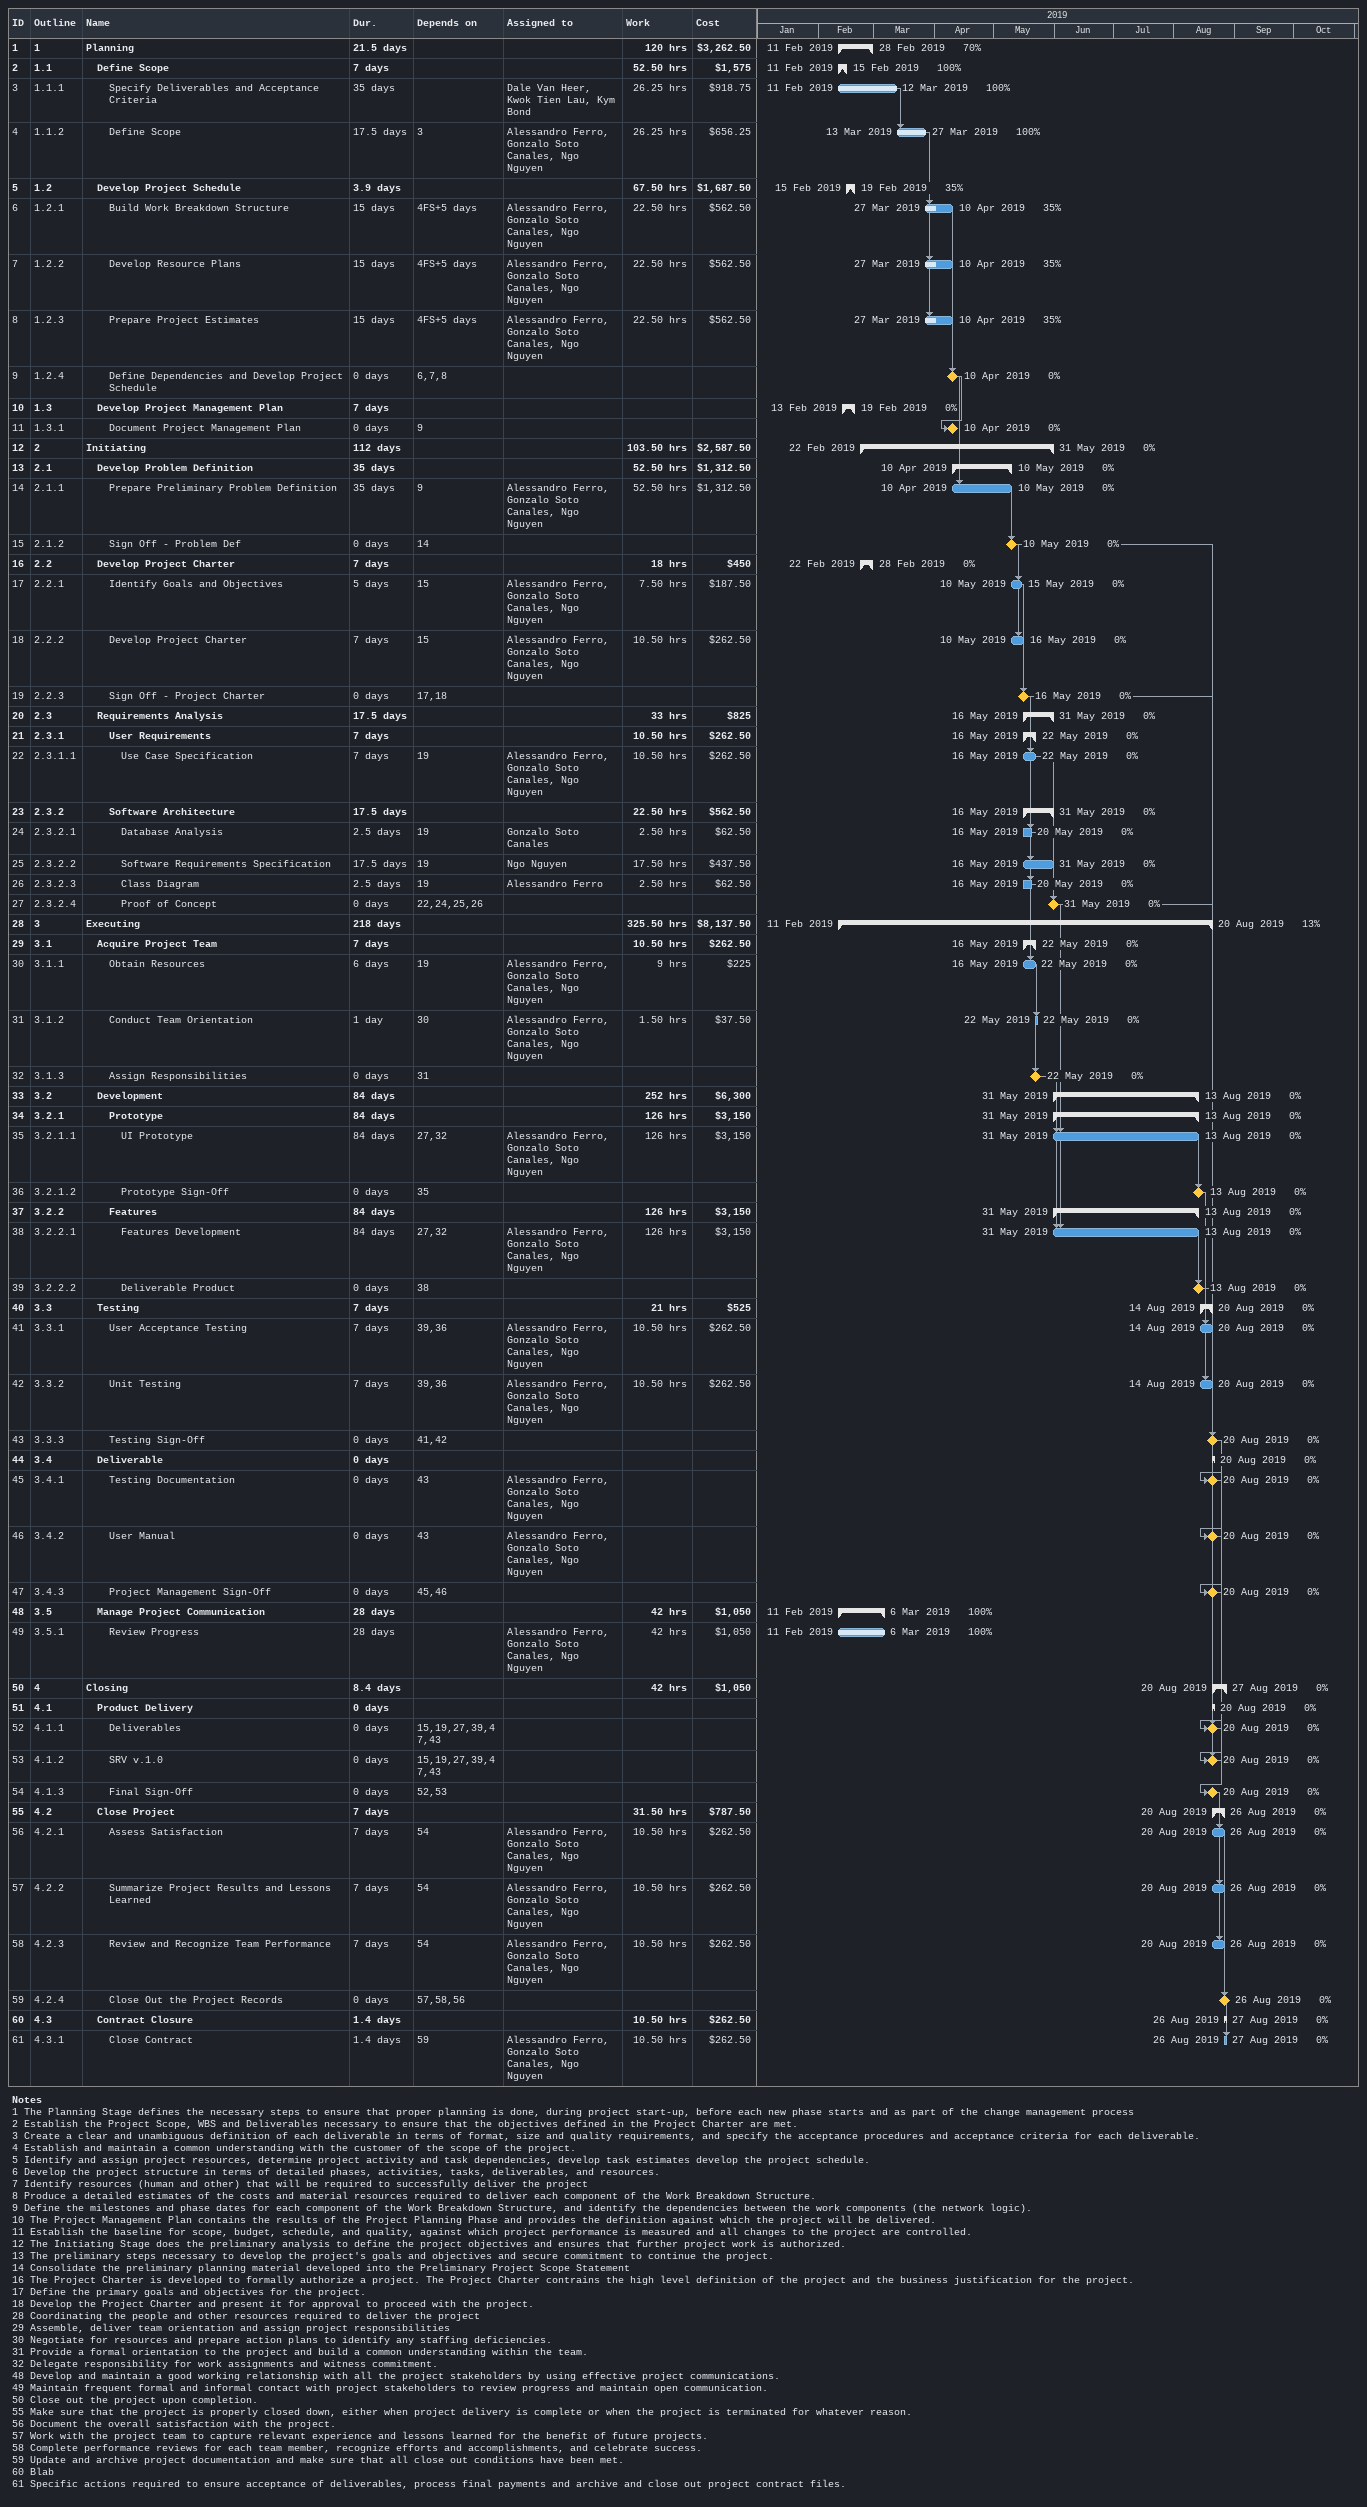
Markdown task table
| ID | WBS | Task | Duration | Start | Finish | Predecessors | Resources | % complete | Work (h) | Cost ($) |
|---|---|---|---|---|---|---|---|---|---|---|
| 1 | 1 | **Planning** | 21.5d | 2019-02-11 | 2019-02-28 |  |  | 70 | 120 | 3262.50 |
| 2 | 1.1 | **Define Scope** | 7d | 2019-02-11 | 2019-02-15 |  |  | 100 | 52.50 | 1575 |
| 3 | 1.1.1 | Specify Deliverables and Acceptance Criteria | 35d | 2019-02-11 | 2019-03-12 |  | Dale Van Heer, Kwok Tien Lau, Kym Bond | 100 | 26.25 | 918.75 |
| 4 | 1.1.2 | Define Scope | 17.5d | 2019-03-13 | 2019-03-27 | 3 | Alessandro Ferro, Gonzalo Soto Canales, Ngo Nguyen | 100 | 26.25 | 656.25 |
| 5 | 1.2 | **Develop Project Schedule** | 3.9d | 2019-02-15 | 2019-02-19 |  |  | 35 | 67.50 | 1687.50 |
| 6 | 1.2.1 | Build Work Breakdown Structure | 15d | 2019-03-27 | 2019-04-10 | 4FS+5d | Alessandro Ferro, Gonzalo Soto Canales, Ngo Nguyen | 35 | 22.50 | 562.50 |
| 7 | 1.2.2 | Develop Resource Plans | 15d | 2019-03-27 | 2019-04-10 | 4FS+5d | Alessandro Ferro, Gonzalo Soto Canales, Ngo Nguyen | 35 | 22.50 | 562.50 |
| 8 | 1.2.3 | Prepare Project Estimates | 15d | 2019-03-27 | 2019-04-10 | 4FS+5d | Alessandro Ferro, Gonzalo Soto Canales, Ngo Nguyen | 35 | 22.50 | 562.50 |
| 9 | 1.2.4 | Define Dependencies and Develop Project Schedule | 0d | 2019-04-10 | 2019-04-10 | 6, 7, 8 |  | 0 |  |  |
| 10 | 1.3 | **Develop Project Management Plan** | 7d | 2019-02-13 | 2019-02-19 |  |  | 0 |  |  |
| 11 | 1.3.1 | Document Project Management Plan | 0d | 2019-04-10 | 2019-04-10 | 9 |  | 0 |  |  |
| 12 | 2 | **Initiating** | 112d | 2019-02-22 | 2019-05-31 |  |  | 0 | 103.50 | 2587.50 |
| 13 | 2.1 | **Develop Problem Definition** | 35d | 2019-04-10 | 2019-05-10 |  |  | 0 | 52.50 | 1312.50 |
| 14 | 2.1.1 | Prepare Preliminary Problem Definition | 35d | 2019-04-10 | 2019-05-10 | 9 | Alessandro Ferro, Gonzalo Soto Canales, Ngo Nguyen | 0 | 52.50 | 1312.50 |
| 15 | 2.1.2 | Sign Off - Problem Def | 0d | 2019-05-10 | 2019-05-10 | 14 |  | 0 |  |  |
| 16 | 2.2 | **Develop Project Charter** | 7d | 2019-02-22 | 2019-02-28 |  |  | 0 | 18 | 450 |
| 17 | 2.2.1 | Identify Goals and Objectives | 5d | 2019-05-10 | 2019-05-15 | 15 | Alessandro Ferro, Gonzalo Soto Canales, Ngo Nguyen | 0 | 7.50 | 187.50 |
| 18 | 2.2.2 | Develop Project Charter | 7d | 2019-05-10 | 2019-05-16 | 15 | Alessandro Ferro, Gonzalo Soto Canales, Ngo Nguyen | 0 | 10.50 | 262.50 |
| 19 | 2.2.3 | Sign Off - Project Charter | 0d | 2019-05-16 | 2019-05-16 | 17, 18 |  | 0 |  |  |
| 20 | 2.3 | **Requirements Analysis** | 17.5d | 2019-05-16 | 2019-05-31 |  |  | 0 | 33 | 825 |
| 21 | 2.3.1 | **User Requirements** | 7d | 2019-05-16 | 2019-05-22 |  |  | 0 | 10.50 | 262.50 |
| 22 | 2.3.1.1 | Use Case Specification | 7d | 2019-05-16 | 2019-05-22 | 19 | Alessandro Ferro, Gonzalo Soto Canales, Ngo Nguyen | 0 | 10.50 | 262.50 |
| 23 | 2.3.2 | **Software Architecture** | 17.5d | 2019-05-16 | 2019-05-31 |  |  | 0 | 22.50 | 562.50 |
| 24 | 2.3.2.1 | Database Analysis | 2.5d | 2019-05-16 | 2019-05-20 | 19 | Gonzalo Soto Canales | 0 | 2.50 | 62.50 |
| 25 | 2.3.2.2 | Software Requirements Specification | 17.5d | 2019-05-16 | 2019-05-31 | 19 | Ngo Nguyen | 0 | 17.50 | 437.50 |
| 26 | 2.3.2.3 | Class Diagram | 2.5d | 2019-05-16 | 2019-05-20 | 19 | Alessandro Ferro | 0 | 2.50 | 62.50 |
| 27 | 2.3.2.4 | Proof of Concept | 0d | 2019-05-31 | 2019-05-31 | 22, 24, 25, 26 |  | 0 |  |  |
| 28 | 3 | **Executing** | 218d | 2019-02-11 | 2019-08-20 |  |  | 13 | 325.50 | 8137.50 |
| 29 | 3.1 | **Acquire Project Team** | 7d | 2019-05-16 | 2019-05-22 |  |  | 0 | 10.50 | 262.50 |
| 30 | 3.1.1 | Obtain Resources | 6d | 2019-05-16 | 2019-05-22 | 19 | Alessandro Ferro, Gonzalo Soto Canales, Ngo Nguyen | 0 | 9 | 225 |
| 31 | 3.1.2 | Conduct Team Orientation | 1d | 2019-05-22 | 2019-05-22 | 30 | Alessandro Ferro, Gonzalo Soto Canales, Ngo Nguyen | 0 | 1.50 | 37.50 |
| 32 | 3.1.3 | Assign Responsibilities | 0d | 2019-05-22 | 2019-05-22 | 31 |  | 0 |  |  |
| 33 | 3.2 | **Development** | 84d | 2019-05-31 | 2019-08-13 |  |  | 0 | 252 | 6300 |
| 34 | 3.2.1 | **Prototype** | 84d | 2019-05-31 | 2019-08-13 |  |  | 0 | 126 | 3150 |
| 35 | 3.2.1.1 | UI Prototype | 84d | 2019-05-31 | 2019-08-13 | 27, 32 | Alessandro Ferro, Gonzalo Soto Canales, Ngo Nguyen | 0 | 126 | 3150 |
| 36 | 3.2.1.2 | Prototype Sign-Off | 0d | 2019-08-13 | 2019-08-13 | 35 |  | 0 |  |  |
| 37 | 3.2.2 | **Features** | 84d | 2019-05-31 | 2019-08-13 |  |  | 0 | 126 | 3150 |
| 38 | 3.2.2.1 | Features Development | 84d | 2019-05-31 | 2019-08-13 | 27, 32 | Alessandro Ferro, Gonzalo Soto Canales, Ngo Nguyen | 0 | 126 | 3150 |
| 39 | 3.2.2.2 | Deliverable Product | 0d | 2019-08-13 | 2019-08-13 | 38 |  | 0 |  |  |
| 40 | 3.3 | **Testing** | 7d | 2019-08-14 | 2019-08-20 |  |  | 0 | 21 | 525 |
| 41 | 3.3.1 | User Acceptance Testing | 7d | 2019-08-14 | 2019-08-20 | 39, 36 | Alessandro Ferro, Gonzalo Soto Canales, Ngo Nguyen | 0 | 10.50 | 262.50 |
| 42 | 3.3.2 | Unit Testing | 7d | 2019-08-14 | 2019-08-20 | 39, 36 | Alessandro Ferro, Gonzalo Soto Canales, Ngo Nguyen | 0 | 10.50 | 262.50 |
| 43 | 3.3.3 | Testing Sign-Off | 0d | 2019-08-20 | 2019-08-20 | 41, 42 |  | 0 |  |  |
| 44 | 3.4 | **Deliverable** | 0d | 2019-08-20 | 2019-08-20 |  |  | 0 |  |  |
| 45 | 3.4.1 | Testing Documentation | 0d | 2019-08-20 | 2019-08-20 | 43 | Alessandro Ferro, Gonzalo Soto Canales, Ngo Nguyen | 0 |  |  |
| 46 | 3.4.2 | User Manual | 0d | 2019-08-20 | 2019-08-20 | 43 | Alessandro Ferro, Gonzalo Soto Canales, Ngo Nguyen | 0 |  |  |
| 47 | 3.4.3 | Project Management Sign-Off | 0d | 2019-08-20 | 2019-08-20 | 45, 46 |  | 0 |  |  |
| 48 | 3.5 | **Manage Project Communication** | 28d | 2019-02-11 | 2019-03-06 |  |  | 100 | 42 | 1050 |
| 49 | 3.5.1 | Review Progress | 28d | 2019-02-11 | 2019-03-06 |  | Alessandro Ferro, Gonzalo Soto Canales, Ngo Nguyen | 100 | 42 | 1050 |
| 50 | 4 | **Closing** | 8.4d | 2019-08-20 | 2019-08-27 |  |  | 0 | 42 | 1050 |
| 51 | 4.1 | **Product Delivery** | 0d | 2019-08-20 | 2019-08-20 |  |  | 0 |  |  |
| 52 | 4.1.1 | Deliverables | 0d | 2019-08-20 | 2019-08-20 | 15, 19, 27, 39, 47, 43 |  | 0 |  |  |
| 53 | 4.1.2 | SRV v.1.0 | 0d | 2019-08-20 | 2019-08-20 | 15, 19, 27, 39, 47, 43 |  | 0 |  |  |
| 54 | 4.1.3 | Final Sign-Off | 0d | 2019-08-20 | 2019-08-20 | 52, 53 |  | 0 |  |  |
| 55 | 4.2 | **Close Project** | 7d | 2019-08-20 | 2019-08-26 |  |  | 0 | 31.50 | 787.50 |
| 56 | 4.2.1 | Assess Satisfaction | 7d | 2019-08-20 | 2019-08-26 | 54 | Alessandro Ferro, Gonzalo Soto Canales, Ngo Nguyen | 0 | 10.50 | 262.50 |
| 57 | 4.2.2 | Summarize Project Results and Lessons Learned | 7d | 2019-08-20 | 2019-08-26 | 54 | Alessandro Ferro, Gonzalo Soto Canales, Ngo Nguyen | 0 | 10.50 | 262.50 |
| 58 | 4.2.3 | Review and Recognize Team Performance | 7d | 2019-08-20 | 2019-08-26 | 54 | Alessandro Ferro, Gonzalo Soto Canales, Ngo Nguyen | 0 | 10.50 | 262.50 |
| 59 | 4.2.4 | Close Out the Project Records | 0d | 2019-08-26 | 2019-08-26 | 57, 58, 56 |  | 0 |  |  |
| 60 | 4.3 | **Contract Closure** | 1.4d | 2019-08-26 | 2019-08-27 |  |  | 0 | 10.50 | 262.50 |
| 61 | 4.3.1 | Close Contract | 1.4d | 2019-08-26 | 2019-08-27 | 59 | Alessandro Ferro, Gonzalo Soto Canales, Ngo Nguyen | 0 | 10.50 | 262.50 |

Notes
- 1: The Planning Stage defines the necessary steps to ensure that proper planning is done, during project start-up, before each new phase starts and as part of the change management process
- 2: Establish the Project Scope, WBS and Deliverables necessary to ensure that the objectives defined in the Project Charter are met.
- 3: Create a clear and unambiguous definition of each deliverable in terms of format, size and quality requirements, and specify the acceptance procedures and acceptance criteria for each deliverable.
- 4: Establish and maintain a common understanding with the customer of the scope of the project.
- 5: Identify and assign project resources, determine project activity and task dependencies, develop task estimates develop the project schedule.
- 6: Develop the project structure in terms of detailed phases, activities, tasks, deliverables, and resources.
- 7: Identify resources (human and other) that will be required to successfully deliver the project
- 8: Produce a detailed estimates of the costs and material resources required to deliver each component of the Work Breakdown Structure.
- 9: Define the milestones and phase dates for each component of the Work Breakdown Structure, and identify the dependencies between the work components (the network logic).
- 10: The Project Management Plan contains the results of the Project Planning Phase and provides the definition against which the project will be delivered.
- 11: Establish the baseline for scope, budget, schedule, and quality, against which project performance is measured and all changes to the project are controlled.
- 12: The Initiating Stage does the preliminary analysis to define the project objectives and ensures that further project work is authorized.
- 13: The preliminary steps necessary to develop the project's goals and objectives and secure commitment to continue the project.
- 14: Consolidate the preliminary planning material developed into the Preliminary Project Scope Statement
- 16: The Project Charter is developed to formally authorize a project. The Project Charter contrains the high level definition of the project and the business justification for the project.
- 17: Define the primary goals and objectives for the project.
- 18: Develop the Project Charter and present it for approval to proceed with the project.
- 28: Coordinating the people and other resources required to deliver the project
- 29: Assemble, deliver team orientation and assign project responsibilities
- 30: Negotiate for resources and prepare action plans to identify any staffing deficiencies.
- 31: Provide a formal orientation to the project and build a common understanding within the team.
- 32: Delegate responsibility for work assignments and witness commitment.
- 48: Develop and maintain a good working relationship with all the project stakeholders by using effective project communications.
- 49: Maintain frequent formal and informal contact with project stakeholders to review progress and maintain open communication.
- 50: Close out the project upon completion.
- 55: Make sure that the project is properly closed down, either when project delivery is complete or when the project is terminated for whatever reason.
- 56: Document the overall satisfaction with the project.
- 57: Work with the project team to capture relevant experience and lessons learned for the benefit of future projects.
- 58: Complete performance reviews for each team member, recognize efforts and accomplishments, and celebrate success.
- 59: Update and archive project documentation and make sure that all close out conditions have been met.
- 60: Blab
- 61: Specific actions required to ensure acceptance of deliverables, process final payments and archive and close out project contract files.
